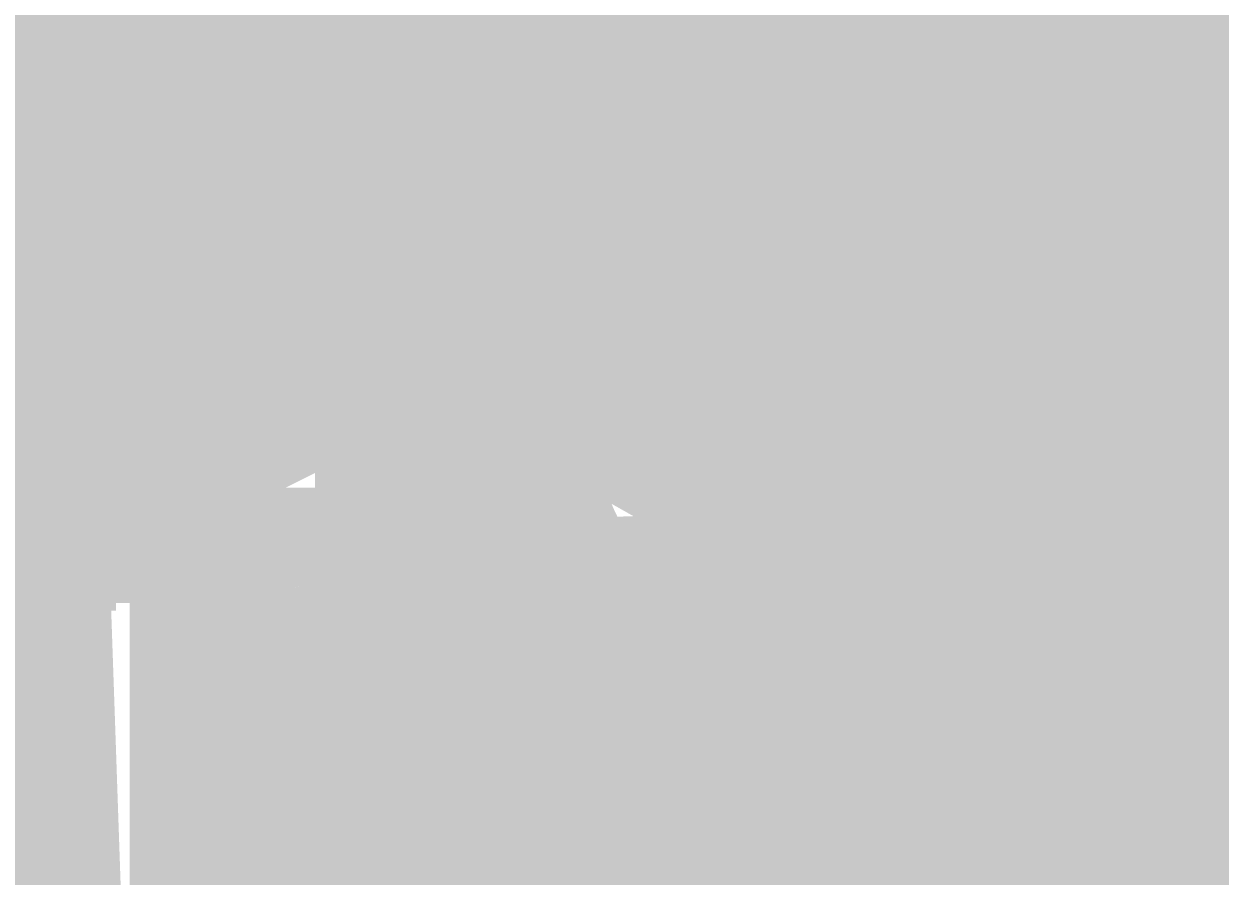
# Model space of a CAD drawing. Header units: millimetres. Extents: x -14.5 to 40, y -68.1 to 8.1.
# Drawn here: x 11.7 to 16.82, y -24.86 to -21.22 of the extents above; entities that cross this region are included whole.
import ezdxf

# ---------------------------------------------------------------- set-up
doc = ezdxf.new("R2010")
doc.units = ezdxf.units.MM
doc.header["$MEASUREMENT"] = 0
for name, color, linetype, true_color in [('Bottom-Layer', 7, 'Continuous', 0x0000ff), ('Bottom-Silkscreen-Layer', 7, 'Continuous', 0x66cc33), ('Top-Layer', 7, 'Continuous', 0xff0000), ('Top-Silkscreen-Layer', 7, 'Continuous', 0xffff00)]:
    doc.layers.add(name, color=color, linetype=linetype, true_color=true_color)

msp = doc.modelspace()

# ---------------------------------------------------------------- hatches: boundary and pattern name
at = {"layer": 'Bottom-Layer'}
msp.add_hatch(color=256, dxfattribs=at).paths.add_polyline_path([(0.7805, -0.4554), (20.5211, -0.4554), (20.2784, -0.6748), (20.1814, -0.9872), (20.2571, -1.3054), (20.4845, -1.5406), (20.8001, -1.6271), (21.1156, -1.5406), (21.343, -1.3054), (21.4187, -0.9872), (21.3217, -0.6748), (21.079, -0.4554), (39.1196, -0.4554), (39.3816, -0.6185), (39.5447, -0.8805), (39.5447, -6.2513), (38.7464, -5.4529), (38.6973, -5.4109), (38.6423, -5.3769), (38.9458, -5.0873), (39.1275, -4.7092), (39.1641, -4.2913), (39.0508, -3.8874), (38.8022, -3.5495), (38.4503, -3.3211), (38.0405, -3.2317), (37.6254, -3.2926), (37.2586, -3.4962), (36.9873, -3.8161), (36.8464, -4.2112), (36.854, -4.6306), (37.0092, -5.0204), (37.292, -5.3302), (34.9527, -5.3302), (35.2942, -5.0531), (35.5092, -4.6694), (35.5672, -4.2335), (35.4601, -3.8069), (35.2029, -3.4502), (34.832, -3.2137), (34.4001, -3.131), (33.9681, -3.2137), (33.5973, -3.4502), (33.3401, -3.8069), (33.2329, -4.2335), (33.2909, -4.6694), (33.5059, -5.0531), (33.8475, -5.3302), (33.7125, -5.3302), (33.435, -5.1532), (33.106, -5.1421), (32.8171, -5.2998), (32.6487, -5.5825), (32.6475, -5.9117), (32.814, -6.1956), (33.1017, -6.3554), (33.4307, -6.3466), (33.2691, -6.7042), (33.2349, -7.0952), (33.3321, -7.4754), (31.3336, -9.4739), (25.6112, -9.4739), (25.455, -9.1728), (25.1643, -8.998), (24.8252, -9.001), (24.5377, -9.181), (22.1737, -9.181), (14.6234, -1.6307), (14.5668, -1.3388), (14.3816, -1.1062), (14.1098, -0.9857), (13.8131, -1.0047), (13.5588, -1.1588), (13.4047, -1.413), (13.3858, -1.7097), (13.5063, -1.9816), (13.7389, -2.1668), (14.0308, -2.2233), (18.8648, -7.0573), (18.5727, -7.1098), (18.3385, -7.2921), (18.2162, -7.5625), (18.2338, -7.8588), (18.3872, -8.1128), (18.6412, -8.2662), (18.9375, -8.2838), (19.2079, -8.1615), (19.3902, -7.9273), (19.4427, -7.6352), (21.6813, -9.8739), (20.1666, -9.8739), (20.1234, -9.8307), (20.0457, -9.4972), (19.8037, -9.2548), (19.4703, -9.1767), (19.1459, -9.2862), (18.9281, -9.5505), (18.8826, -9.8899), (15.1963, -6.2037), (15.0604, -6.1129), (14.9, -6.081), (14.3625, -6.081), (14.1161, -5.9146), (13.8206, -5.881), (13.5432, -5.988), (13.3468, -6.2113), (13.276, -6.5), (13.3468, -6.7888), (13.5432, -7.012), (13.8206, -7.119), (14.1161, -7.0855), (14.3625, -6.9191), (14.7265, -6.9191), (16.8748, -9.0674), (16.6484, -9.3081), (16.5767, -9.6307), (15.0264, -11.181), (11.4624, -11.181), (11.1858, -11.0043), (10.8578, -10.9924), (10.5691, -11.1487), (10.5691, -7.1562), (10.6223, -6.853), (10.5241, -6.5612), (10.2984, -6.3519), (10, -6.276), (9.7017, -6.3519), (9.476, -6.5612), (9.3778, -6.853), (9.431, -7.1562), (9.431, -15.4), (9.4743, -15.6178), (9.5977, -15.8024), (10.1763, -16.381), (8.0624, -16.381), (7.816, -16.2146), (7.5206, -16.1811), (7.2432, -16.2881), (7.0468, -16.5113), (6.976, -16.8), (7.0468, -17.0888), (7.2432, -17.312), (7.5206, -17.419), (7.816, -17.3855), (8.0624, -17.2191), (10.0058, -17.2191), (9.8784, -17.5455), (9.947, -17.8891), (10.19, -18.1416), (10.5307, -18.2233), (11.4037, -19.0964), (11.5397, -19.1872), (11.7, -19.2191), (13.5, -19.2191), (13.6604, -19.1872), (13.7963, -19.0964), (19.8693, -13.0233), (20.1126, -12.9868), (20.3228, -12.859), (20.4674, -12.66), (30.681, -22.8736), (30.681, -39.9157), (30.4052, -40.1198), (30.279, -40.4389), (30.3406, -40.7764), (30.5713, -41.0304), (30.9014, -41.1241), (31.2311, -41.029), (31.2311, -57.0876), (31.0647, -57.3339), (31.0312, -57.6294), (31.1381, -57.9068), (31.3614, -58.1032), (31.6501, -58.174), (31.9389, -58.1032), (32.1621, -57.9068), (32.2691, -57.6294), (32.2356, -57.3339), (32.0692, -57.0876), (32.0692, -54.6609), (33.7268, -56.3186), (33.7838, -56.6114), (33.9702, -56.8443), (34.2433, -56.9641), (33.8844, -57.3231), (33.5477, -57.226), (33.2118, -57.3256), (32.9825, -57.5906), (32.9321, -57.9374), (33.0766, -58.2566), (33.3704, -58.4476), (33.7208, -58.4502), (34.0173, -58.2636), (34.1411, -58.223), (34.2464, -58.1463), (36.2464, -56.1463), (36.3372, -56.0104), (36.3691, -55.85), (36.3691, -54.05), (36.3372, -53.8896), (36.2464, -53.7537), (33.6191, -51.1265), (33.6191, -18.7585), (33.6693, -18.7664), (33.7201, -18.7691), (34.8811, -18.7691), (34.8811, -49.0376), (34.7146, -49.284), (34.6811, -49.5794), (34.7881, -49.8568), (35.0113, -50.0533), (35.3001, -50.1241), (35.5889, -50.0533), (35.8121, -49.8568), (35.9191, -49.5794), (35.8856, -49.284), (35.7191, -49.0376), (35.7191, -18.8736), (36.9317, -17.661), (37.0006, -18.0971), (37.2262, -18.4766), (37.5765, -18.7453), (38.0015, -18.8649), (38.4405, -18.8184), (38.831, -18.6124), (38.831, -44.9557), (38.5841, -44.8091), (38.2976, -44.7896), (38.0331, -44.9016), (37.8477, -45.1208), (37.7811, -45.4001), (37.8477, -45.6794), (38.0331, -45.8987), (38.2976, -46.0106), (38.5841, -45.9912), (38.831, -45.8446), (38.831, -49.5757), (38.4807, -49.926), (38.1888, -49.9825), (37.9562, -50.1677), (37.8357, -50.4395), (37.8547, -50.7362), (38.0088, -50.9905), (38.2631, -51.1446), (38.5598, -51.1636), (38.8316, -51.0431), (39.0168, -50.8105), (39.0733, -50.5186), (39.5447, -50.0472), (39.5447, -59.3196), (39.3816, -59.5816), (39.1196, -59.7447), (0.7805, -59.7447), (0.5185, -59.5816), (0.3554, -59.3197), (0.3554, -0.8805), (0.5185, -0.6185)])
at = {"layer": 'Bottom-Silkscreen-Layer'}
for points in [[(12.0581, -22.0047), (12.0628, -22.0094), (12.0628, -22.0214), (12.0628, -22.0334), (12.0792, -22.0334), (12.0956, -22.0334), (12.0956, -22.0474), (12.0956, -22.0614), (12.112, -22.0766), (12.1283, -22.0918), (12.1283, -22.1118), (12.1283, -22.1318), (12.1447, -22.1318), (12.1611, -22.1318), (12.1611, -22.1466), (12.1611, -22.1614), (12.1759, -22.1679), (12.1906, -22.1744), (12.1926, -22.2022), (12.1946, -22.2301), (12.2106, -22.2301), (12.2267, -22.2301), (12.2267, -22.246), (12.2267, -22.2619), (12.2414, -22.264), (12.2562, -22.2661), (12.2581, -22.2972), (12.2601, -22.3284), (12.2762, -22.3284), (12.2922, -22.3284), (12.2922, -22.3579), (12.2922, -22.3873), (12.1644, -22.3873), (12.0366, -22.3873), (12.0366, -22.371), (12.0366, -22.3546), (12.0202, -22.3546), (12.0038, -22.3546), (12.0038, -22.3382), (12.0038, -22.3218), (11.9874, -22.3218), (11.971, -22.3218), (11.971, -22.3054), (11.971, -22.289), (11.9546, -22.289), (11.9383, -22.289), (11.9383, -22.2727), (11.9383, -22.2563), (11.9219, -22.2563), (11.9055, -22.2563), (11.9055, -22.2399), (11.9055, -22.2235), (11.8891, -22.2235), (11.8727, -22.2235), (11.8727, -22.2071), (11.8727, -22.1907), (11.8563, -22.1907), (11.8399, -22.1907), (11.8399, -22.1612), (11.8399, -22.1318), (11.8563, -22.1318), (11.8727, -22.1318), (11.8727, -22.1154), (11.8727, -22.099), (11.8891, -22.099), (11.9055, -22.099), (11.9055, -22.0866), (11.9055, -22.0742), (11.9158, -22.0702), (11.9262, -22.0662), (11.9486, -22.0662), (11.971, -22.0662), (11.971, -22.0498), (11.971, -22.0334), (11.987, -22.0334), (12.0029, -22.0334), (12.005, -22.0187), (12.0071, -22.004), (12.0303, -22.002), (12.0534, -22.0001)], [(14.8769, -22.4638), (14.8813, -22.4682), (14.8813, -22.4802), (14.8813, -22.4922), (14.9304, -22.4922), (14.9796, -22.4922), (14.9796, -22.5086), (14.9796, -22.525), (15.0124, -22.525), (15.0451, -22.525), (15.0451, -22.5414), (15.0451, -22.5577), (15.0779, -22.5577), (15.1107, -22.5577), (15.1107, -22.5741), (15.1107, -22.5905), (15.1271, -22.5905), (15.1435, -22.5905), (15.1435, -22.6069), (15.1435, -22.6233), (15.1598, -22.6233), (15.1762, -22.6233), (15.1762, -22.6397), (15.1762, -22.656), (15.1926, -22.656), (15.209, -22.656), (15.209, -22.6724), (15.209, -22.6888), (15.2254, -22.6888), (15.2418, -22.6888), (15.2418, -22.7216), (15.2418, -22.7544), (15.2582, -22.7544), (15.2746, -22.7544), (15.2746, -22.7871), (15.2746, -22.8199), (15.2909, -22.8199), (15.3073, -22.8199), (15.3073, -22.8522), (15.3073, -22.8845), (15.3221, -22.8866), (15.3368, -22.8887), (15.3386, -22.9849), (15.3404, -23.0812), (15.355, -23.0832), (15.3696, -23.0853), (15.3696, -23.2098), (15.3696, -23.3344), (15.3548, -23.3365), (15.3401, -23.3385), (15.3401, -23.4364), (15.3401, -23.5342), (15.3237, -23.5342), (15.3073, -23.5342), (15.3073, -23.5834), (15.3073, -23.6326), (15.2909, -23.6326), (15.2746, -23.6326), (15.2746, -23.6653), (15.2746, -23.6981), (15.2585, -23.6981), (15.2425, -23.6981), (15.2405, -23.7292), (15.2385, -23.7603), (15.2238, -23.7624), (15.209, -23.7645), (15.209, -23.7805), (15.209, -23.7964), (15.1926, -23.7964), (15.1762, -23.7964), (15.1762, -23.8128), (15.1762, -23.8292), (15.1598, -23.8292), (15.1435, -23.8292), (15.1435, -23.8455), (15.1435, -23.8619), (15.1281, -23.8619), (15.1128, -23.8619), (15.1053, -23.8783), (15.0979, -23.8947), (15.0715, -23.8947), (15.0451, -23.8947), (15.0451, -23.9111), (15.0451, -23.9275), (14.9967, -23.9275), (14.9482, -23.9275), (14.9441, -23.9439), (14.94, -23.9602), (14.7664, -23.9602), (14.5929, -23.9602), (14.5929, -23.9439), (14.5929, -23.9275), (14.5437, -23.9275), (14.4946, -23.9275), (14.4946, -23.9111), (14.4946, -23.8947), (14.4458, -23.8947), (14.3971, -23.8947), (14.395, -23.88), (14.393, -23.8652), (14.3749, -23.8631), (14.3569, -23.8611), (14.3569, -23.8451), (14.3569, -23.8292), (14.3405, -23.8292), (14.3241, -23.8292), (14.3241, -23.7833), (14.3241, -23.7374), (14.3402, -23.7374), (14.3562, -23.7374), (14.3582, -23.7063), (14.3602, -23.6752), (14.3739, -23.6732), (14.3876, -23.6712), (14.3936, -23.6404), (14.3995, -23.6096), (14.4225, -23.6096), (14.4454, -23.6096), (14.4519, -23.6244), (14.4583, -23.6391), (14.4896, -23.6391), (14.5208, -23.6391), (14.5208, -23.6552), (14.5208, -23.6713), (14.5683, -23.6732), (14.6158, -23.6752), (14.6179, -23.6899), (14.62, -23.7046), (14.736, -23.7046), (14.8519, -23.7046), (14.8584, -23.6899), (14.8649, -23.6752), (14.8927, -23.6731), (14.9206, -23.6711), (14.9206, -23.6551), (14.9206, -23.6391), (14.937, -23.6391), (14.9534, -23.6391), (14.9534, -23.6227), (14.9534, -23.6063), (14.9698, -23.6063), (14.9861, -23.6063), (14.9861, -23.59), (14.9861, -23.5736), (15.0025, -23.5736), (15.0189, -23.5736), (15.0189, -23.5408), (15.0189, -23.508), (15.0353, -23.508), (15.0517, -23.508), (15.0517, -23.4425), (15.0517, -23.377), (15.0681, -23.377), (15.0845, -23.377), (15.0845, -23.2098), (15.0845, -23.0427), (15.0681, -23.0427), (15.0517, -23.0427), (15.0517, -22.9772), (15.0517, -22.9116), (15.0353, -22.9116), (15.0189, -22.9116), (15.0189, -22.8917), (15.0189, -22.8717), (15.0025, -22.8565), (14.9861, -22.8413), (14.9861, -22.8273), (14.9861, -22.8133), (14.9698, -22.8133), (14.9534, -22.8133), (14.9534, -22.797), (14.9534, -22.7806), (14.937, -22.7806), (14.9206, -22.7806), (14.9206, -22.7642), (14.9206, -22.7478), (14.8878, -22.7478), (14.8551, -22.7478), (14.8551, -22.7314), (14.8551, -22.715), (14.7535, -22.715), (14.6519, -22.715), (14.6519, -22.7314), (14.6519, -22.7478), (14.6027, -22.7478), (14.5535, -22.7478), (14.5535, -22.7642), (14.5535, -22.7806), (14.5208, -22.7806), (14.488, -22.7806), (14.488, -22.797), (14.488, -22.8133), (14.4593, -22.8133), (14.4305, -22.8133), (14.4266, -22.7986), (14.4226, -22.7838), (14.4225, -22.7658), (14.4225, -22.7478), (14.4061, -22.7478), (14.3897, -22.7478), (14.3897, -22.7322), (14.3897, -22.7166), (14.3771, -22.7133), (14.3645, -22.71), (14.36, -22.6797), (14.3554, -22.6495), (14.3435, -22.6495), (14.3316, -22.6495), (14.3272, -22.6358), (14.3229, -22.6221), (14.3274, -22.5981), (14.3319, -22.5741), (14.3386, -22.5659), (14.3454, -22.5577), (14.3704, -22.5577), (14.3953, -22.5577), (14.3974, -22.543), (14.3995, -22.5283), (14.447, -22.5263), (14.4946, -22.5244), (14.4946, -22.5083), (14.4946, -22.4922), (14.5765, -22.4922), (14.6584, -22.4922), (14.6584, -22.4758), (14.6584, -22.4594), (14.7655, -22.4594), (14.8725, -22.4594)], [(12.3577, -22.5414), (12.3577, -22.5905), (12.3741, -22.5905), (12.3905, -22.5905), (12.3905, -22.6381), (12.3905, -22.6857), (12.4053, -22.6922), (12.42, -22.6986), (12.4219, -22.7593), (12.4238, -22.8199), (12.4399, -22.8199), (12.4561, -22.8199), (12.4561, -22.8686), (12.4561, -22.9173), (12.4708, -22.9194), (12.4856, -22.9215), (12.4875, -22.9714), (12.4894, -23.0213), (12.5055, -23.0364), (12.5216, -23.0516), (12.5216, -23.0991), (12.5216, -23.1467), (12.5364, -23.1488), (12.5511, -23.1509), (12.5531, -23.1963), (12.555, -23.2417), (12.5711, -23.2566), (12.5872, -23.2715), (12.5872, -23.3242), (12.5872, -23.377), (12.6035, -23.377), (12.6199, -23.377), (12.6199, -23.4257), (12.6199, -23.4744), (12.6347, -23.4764), (12.6494, -23.4785), (12.6513, -23.5424), (12.6532, -23.6063), (12.6693, -23.6063), (12.6855, -23.6063), (12.6855, -23.655), (12.6855, -23.7037), (12.7002, -23.7058), (12.715, -23.7079), (12.7169, -23.7578), (12.7188, -23.8077), (12.7349, -23.8229), (12.751, -23.838), (12.751, -23.8827), (12.751, -23.9275), (12.6232, -23.9275), (12.4954, -23.9275), (12.4954, -23.9111), (12.4954, -23.8947), (12.479, -23.8947), (12.4626, -23.8947), (12.4626, -23.846), (12.4626, -23.7973), (12.4479, -23.7952), (12.4331, -23.7931), (12.4313, -23.7292), (12.4294, -23.6653), (12.4132, -23.6653), (12.3971, -23.6653), (12.3971, -23.6162), (12.3971, -23.567), (12.1808, -23.567), (11.9645, -23.567), (11.9645, -23.5834), (11.9645, -23.5998), (11.9481, -23.5998), (11.9317, -23.5998), (11.9317, -23.655), (11.9317, -23.7101), (11.9277, -23.7205), (11.9237, -23.7309), (11.9113, -23.7309), (11.8989, -23.7309), (11.8989, -23.78), (11.8989, -23.8292), (11.8825, -23.8292), (11.8662, -23.8292), (11.8662, -23.8783), (11.8662, -23.9275), (11.7217, -23.9275), (11.5772, -23.9275), (11.5791, -23.8832), (11.581, -23.839), (11.5958, -23.8369), (11.6105, -23.8348), (11.6105, -23.7861), (11.6105, -23.7374), (11.6267, -23.7374), (11.6428, -23.7374), (11.6447, -23.6735), (11.6466, -23.6096), (11.6613, -23.6075), (11.6761, -23.6054), (11.6761, -23.5567), (11.6761, -23.508), (11.6922, -23.508), (11.7083, -23.508), (11.7102, -23.4474), (11.7121, -23.3868), (11.7269, -23.3803), (11.7416, -23.3738), (11.7416, -23.3263), (11.7416, -23.2787), (11.7578, -23.2787), (11.7739, -23.2787), (11.7758, -23.218), (11.7777, -23.1574), (11.7924, -23.1509), (11.8072, -23.1445), (11.8072, -23.0969), (11.8072, -23.0493), (11.8235, -23.0493), (11.8399, -23.0493), (11.8399, -23.0001), (11.8399, -22.951), (11.8561, -22.951), (11.8722, -22.951), (11.8741, -22.8871), (11.876, -22.8232), (11.8907, -22.8211), (11.9055, -22.819), (11.9055, -22.7703), (11.9055, -22.7216), (11.9219, -22.7216), (11.9383, -22.7216), (11.9383, -22.666), (11.9383, -22.6105), (11.9546, -22.5997), (11.971, -22.589), (11.971, -22.5406), (11.971, -22.4922), (12.1644, -22.4922), (12.3577, -22.4922)], [(13.9636, -22.5085), (13.9636, -22.525), (13.9697, -22.525), (13.9758, -22.525), (13.9861, -22.5353), (13.9964, -22.5456), (13.9964, -22.8634), (13.9964, -23.1812), (13.9896, -23.1939), (13.9828, -23.2066), (13.9716, -23.207), (13.9604, -23.2074), (13.975, -23.2145), (13.9896, -23.2215), (13.9933, -23.2335), (13.9971, -23.2454), (13.99, -23.2587), (13.9828, -23.2721), (13.9716, -23.2723), (13.9604, -23.2725), (13.9735, -23.2799), (13.9866, -23.2874), (13.9914, -23.2945), (13.9962, -23.3016), (13.9963, -23.6019), (13.9964, -23.9021), (13.9896, -23.9148), (13.9828, -23.9275), (13.8421, -23.9275), (13.7014, -23.9275), (13.7014, -23.7309), (13.7014, -23.5342), (13.6851, -23.5342), (13.6687, -23.5342), (13.6687, -23.5183), (13.6687, -23.5024), (13.6539, -23.5003), (13.6392, -23.4982), (13.6372, -23.4841), (13.6352, -23.47), (13.6224, -23.4667), (13.6097, -23.4634), (13.6097, -23.4333), (13.6097, -23.4032), (13.5933, -23.4032), (13.5769, -23.4032), (13.5769, -23.3868), (13.5769, -23.3704), (13.5605, -23.3704), (13.5441, -23.3704), (13.5432, -23.336), (13.5422, -23.3016), (13.5394, -23.3196), (13.5367, -23.3376), (13.5208, -23.3376), (13.5048, -23.3376), (13.5048, -23.3704), (13.5048, -23.4032), (13.4884, -23.4032), (13.472, -23.4032), (13.472, -23.4359), (13.472, -23.4687), (13.456, -23.4687), (13.44, -23.4687), (13.438, -23.4998), (13.436, -23.531), (13.4212, -23.5331), (13.4065, -23.5352), (13.4065, -23.5572), (13.4065, -23.5792), (13.3962, -23.5895), (13.3859, -23.5998), (13.3798, -23.5998), (13.3737, -23.5998), (13.3737, -23.6162), (13.3737, -23.6326), (13.3573, -23.6326), (13.3409, -23.6326), (13.3409, -23.6653), (13.3409, -23.6981), (13.3246, -23.6981), (13.3082, -23.6981), (13.3082, -23.7309), (13.3082, -23.7636), (13.2918, -23.7636), (13.2754, -23.7636), (13.2754, -23.7964), (13.2754, -23.8292), (13.2594, -23.8292), (13.2433, -23.8292), (13.2413, -23.8603), (13.2393, -23.8914), (13.2246, -23.8935), (13.2098, -23.8956), (13.2098, -23.9115), (13.2098, -23.9275), (13.0493, -23.9275), (12.8887, -23.9275), (12.8887, -23.898), (12.8887, -23.8685), (12.9051, -23.8685), (12.9214, -23.8685), (12.9214, -23.8357), (12.9214, -23.8029), (12.9375, -23.8029), (12.9535, -23.8029), (12.9555, -23.7718), (12.9575, -23.7407), (12.9722, -23.7386), (12.987, -23.7365), (12.987, -23.7145), (12.987, -23.6925), (12.9973, -23.6822), (13.0076, -23.6719), (13.0137, -23.6719), (13.0198, -23.6719), (13.0198, -23.6555), (13.0198, -23.6391), (13.0362, -23.6391), (13.0525, -23.6391), (13.0525, -23.6063), (13.0525, -23.5736), (13.0689, -23.5736), (13.0853, -23.5736), (13.0853, -23.5408), (13.0853, -23.508), (13.1013, -23.508), (13.1174, -23.508), (13.1194, -23.4769), (13.1214, -23.4458), (13.1361, -23.4437), (13.1509, -23.4416), (13.1509, -23.4196), (13.1509, -23.3976), (13.1612, -23.3873), (13.1715, -23.377), (13.1775, -23.377), (13.1836, -23.377), (13.1836, -23.3606), (13.1836, -23.3442), (13.2, -23.3442), (13.2164, -23.3442), (13.2164, -23.3114), (13.2164, -23.2787), (13.2328, -23.2787), (13.2492, -23.2787), (13.2492, -23.2459), (13.2492, -23.2131), (13.2652, -23.2131), (13.2812, -23.2131), (13.2832, -23.182), (13.2852, -23.1509), (13.2996, -23.1488), (13.314, -23.1468), (13.316, -23.1195), (13.318, -23.0922), (13.3344, -23.0839), (13.3508, -23.0757), (13.3327, -23.0756), (13.3147, -23.0755), (13.3147, -23.0591), (13.3147, -23.0427), (13.2983, -23.0427), (13.2819, -23.0427), (13.2819, -23.0279), (13.2819, -23.0131), (13.2672, -23.0066), (13.2525, -23.0001), (13.2504, -22.9723), (13.2484, -22.9444), (13.2324, -22.9444), (13.2164, -22.9444), (13.2164, -22.928), (13.2164, -22.9116), (13.2, -22.9116), (13.1836, -22.9116), (13.1836, -22.8978), (13.1836, -22.884), (13.1672, -22.8712), (13.1509, -22.8583), (13.1509, -22.8358), (13.1509, -22.8133), (13.1345, -22.8133), (13.1181, -22.8133), (13.1181, -22.797), (13.1181, -22.7806), (13.1017, -22.7806), (13.0853, -22.7806), (13.0853, -22.7478), (13.0853, -22.715), (13.0689, -22.715), (13.0525, -22.715), (13.0525, -22.6986), (13.0525, -22.6823), (13.0362, -22.6823), (13.0198, -22.6823), (13.0198, -22.6663), (13.0198, -22.6504), (13.005, -22.6483), (12.9903, -22.6462), (12.9883, -22.6151), (12.9863, -22.584), (12.9702, -22.584), (12.9542, -22.584), (12.9542, -22.5381), (12.9542, -22.4922), (13.0984, -22.4922), (13.2426, -22.4922), (13.2426, -22.5107), (13.2426, -22.5292), (13.259, -22.5446), (13.2754, -22.56), (13.2754, -22.5753), (13.2754, -22.5905), (13.2918, -22.5905), (13.3082, -22.5905), (13.3082, -22.6064), (13.3082, -22.6224), (13.3229, -22.6245), (13.3377, -22.6266), (13.3397, -22.6577), (13.3417, -22.6888), (13.3577, -22.6888), (13.3737, -22.6888), (13.3737, -22.7052), (13.3737, -22.7216), (13.3901, -22.7216), (13.4065, -22.7216), (13.4065, -22.7364), (13.4065, -22.7512), (13.4212, -22.7577), (13.436, -22.7642), (13.438, -22.792), (13.44, -22.8199), (13.456, -22.8199), (13.472, -22.8199), (13.472, -22.8363), (13.472, -22.8527), (13.4884, -22.8527), (13.5048, -22.8527), (13.5048, -22.8667), (13.5048, -22.8806), (13.5212, -22.8958), (13.5376, -22.911), (13.5376, -22.931), (13.5376, -22.951), (13.554, -22.951), (13.5704, -22.951), (13.5704, -22.9674), (13.5704, -22.9837), (13.5867, -22.9837), (13.6031, -22.9837), (13.6031, -23.0023), (13.6031, -23.0208), (13.6195, -23.0362), (13.6359, -23.0516), (13.6359, -23.0668), (13.6359, -23.082), (13.6523, -23.082), (13.6687, -23.082), (13.6687, -23.0977), (13.6687, -23.1133), (13.685, -23.1164), (13.7013, -23.1195), (13.703, -22.8075), (13.7047, -22.4955), (13.8342, -22.4937), (13.9636, -22.4919)], [(16.6182, -22.6036), (16.6182, -22.715), (16.438, -22.715), (16.2577, -22.715), (16.2577, -23.2098), (16.2577, -23.7046), (16.438, -23.7046), (16.6182, -23.7046), (16.6182, -23.8161), (16.6182, -23.9275), (16.1299, -23.9275), (15.6416, -23.9275), (15.6416, -23.8161), (15.6416, -23.7046), (15.8219, -23.7046), (16.0021, -23.7046), (16.0021, -23.2098), (16.0021, -22.715), (15.8219, -22.715), (15.6416, -22.715), (15.6416, -22.6036), (15.6416, -22.4922), (16.1299, -22.4922), (16.6182, -22.4922)], [(12.1447, -22.8789), (12.1288, -22.8789), (12.1269, -22.9428), (12.1251, -23.0067), (12.1103, -23.0088), (12.0956, -23.0109), (12.0956, -23.0596), (12.0956, -23.1083), (12.0792, -23.1083), (12.0628, -23.1083), (12.0628, -23.1738), (12.0628, -23.2393), (12.0464, -23.2393), (12.03, -23.2393), (12.03, -23.2918), (12.03, -23.3442), (12.1808, -23.3442), (12.3315, -23.3442), (12.3315, -23.3245), (12.3315, -23.3049), (12.3151, -23.3049), (12.2988, -23.3049), (12.2988, -23.2562), (12.2988, -23.2075), (12.284, -23.2054), (12.2693, -23.2033), (12.2674, -23.1394), (12.2655, -23.0755), (12.2494, -23.0755), (12.2332, -23.0755), (12.2332, -23.0231), (12.2332, -22.9706), (12.2232, -22.9706), (12.2132, -22.9706), (12.2068, -22.9538), (12.2004, -22.937), (12.2004, -22.8916), (12.2004, -22.8461), (12.1841, -22.8461), (12.1677, -22.8461), (12.1663, -22.8084), (12.165, -22.7707), (12.1628, -22.8248), (12.1606, -22.8789)]]:
    msp.add_hatch(color=256, dxfattribs=at).paths.add_polyline_path(points)
at = {"layer": 'Top-Layer'}
for points in [[(16.2191, -17.4), (16.1872, -17.2397), (16.0964, -17.1037), (14.9277, -15.9351), (15.3915, -15.9351), (15.6171, -15.8416), (15.7106, -15.616), (15.7106, -14.752), (15.6227, -14.5321), (15.4073, -14.4334), (15.4073, -13.8414), (15.4398, -13.8414), (15.6654, -13.7479), (15.7588, -13.5223), (15.7588, -13.4914), (16.73, -13.4914), (16.8399, -13.6777), (17.0434, -13.7511), (17.781, -13.7511), (17.781, -18.4001), (17.8129, -18.5605), (17.9038, -18.6964), (19.781, -20.5737), (19.781, -23.9121), (19.4646, -23.7844), (19.1286, -23.8437), (18.8751, -24.0721), (18.781, -24.4001), (18.8751, -24.7281), (19.1286, -24.9564), (19.4646, -25.0157), (19.781, -24.888), (19.781, -26.256), (18.595, -26.256), (18.3694, -26.3495), (18.2759, -26.5751), (18.2759, -28.4351), (18.3694, -28.6607), (18.595, -28.7541), (19.0163, -28.7541), (20.1522, -29.89), (19.0338, -29.89), (18.8083, -29.9834), (18.7148, -30.209), (18.7148, -31.1222), (16.2191, -28.6265)], [(12.9691, -18.0562), (13.0234, -17.7714), (12.9432, -17.4928), (12.7457, -17.2805), (12.4737, -17.1803), (12.1857, -17.2139), (13.4646, -15.9351), (13.8034, -15.9351), (13.8443, -16.0215), (13.9038, -16.0963), (15.381, -17.5736), (15.381, -26.256), (14.2251, -26.256), (13.9995, -26.3495), (13.9061, -26.5751), (13.9061, -28.4351), (13.9995, -28.6607), (14.2251, -28.7541), (15.381, -28.7541), (15.381, -28.8), (15.4129, -28.9604), (15.5038, -29.0963), (18.9038, -32.4963), (19.0397, -32.5872), (19.2001, -32.6191), (19.5377, -32.6191), (19.5588, -32.6413), (19.581, -32.6625), (19.581, -32.983), (19.5184, -32.983), (19.2929, -33.0765), (19.1994, -33.3021), (19.1994, -34.1661), (19.2929, -34.3917), (19.5184, -34.4851), (20.3249, -34.4851), (20.5505, -34.3917), (20.644, -34.1661), (20.644, -33.3021), (20.5817, -33.1127), (20.4191, -32.9973), (20.4191, -32.6625), (20.5822, -32.4249), (20.6212, -32.1394), (20.5277, -31.8669), (20.655, -31.7983), (20.7389, -31.6805), (20.8563, -31.8241), (21.0338, -31.8781), (21.3198, -31.8781), (21.3198, -32.983), (21.0252, -32.983), (20.7996, -33.0765), (20.7061, -33.3021), (20.7061, -34.1661), (20.7996, -34.3917), (21.0252, -34.4851), (21.8317, -34.4851), (22.0573, -34.3917), (22.1507, -34.1661), (22.1507, -33.501), (22.1561, -33.4625), (22.1579, -33.4236), (22.1579, -31.8781), (22.4439, -31.8781), (22.6695, -31.7846), (22.7629, -31.559), (22.7629, -30.7555), (28.181, -36.1737), (28.181, -37.9377), (28.0185, -38.1738), (27.9787, -38.4576), (28.0699, -38.7293), (28.273, -38.9316), (24.7508, -42.531), (22.6001, -42.531), (22.3823, -42.5743), (22.1977, -42.6977), (21.2028, -43.6926), (20.5338, -43.6926), (20.3082, -43.786), (20.2147, -44.0116), (20.2147, -44.1398), (19.3163, -44.1398), (19.279, -44.141), (19.2418, -44.1448), (19.0063, -44.1448), (18.7807, -44.2382), (18.6873, -44.4638), (18.6873, -44.5367), (18.5126, -44.7114), (18.5126, -44.4538), (18.4191, -44.2282), (18.1935, -44.1347), (18.121, -44.1347), (17.4833, -43.497), (17.5144, -43.4209), (17.525, -43.3393), (17.525, -41.9893), (17.4315, -41.7637), (17.2059, -41.6703), (15.7959, -41.6703), (15.6736, -41.6947), (15.57, -41.7641), (15.57, -39.0633), (15.6183, -38.9721), (15.635, -38.8702), (15.635, -37.8252), (15.5416, -37.5996), (15.316, -37.5061), (14.784, -37.5061), (14.6725, -37.5263), (14.575, -37.5841), (14.4776, -37.5263), (14.366, -37.5061), (13.834, -37.5061), (13.7225, -37.5263), (13.6251, -37.5841), (13.5276, -37.5263), (13.4161, -37.5061), (12.8841, -37.5061), (12.6585, -37.5996), (12.565, -37.8252), (12.565, -38.8702), (12.5877, -38.9883), (12.6525, -39.0897), (12.6957, -39.1561), (12.7477, -39.2159), (13.5985, -40.0667), (13.7831, -40.1901), (14.0009, -40.2334), (14.4319, -40.2334), (14.4319, -41.6703), (13.7959, -41.6703), (13.5703, -41.7637), (13.4769, -41.9893), (13.4769, -43.3393), (13.5703, -43.5649), (13.7959, -43.6584), (13.8921, -43.6584), (13.6276, -43.9229), (12.6241, -42.9194), (12.6241, -42.0251), (12.5306, -41.7995), (12.305, -41.7061), (10.895, -41.7061), (10.7175, -41.76), (10.6, -41.9036), (10.4825, -41.76), (10.305, -41.7061), (9.0097, -41.7061), (10.8486, -39.8671), (10.9611, -39.6988), (11.0006, -39.5001), (11.0006, -37.6584), (11.2065, -37.674), (11.4062, -37.6216), (12.1501, -37.6216), (12.3678, -37.5782), (12.5524, -37.4549), (13.1133, -36.8941), (13.4161, -36.8941), (13.6417, -36.8006), (13.7351, -36.575), (13.7351, -35.53), (13.6417, -35.3044), (13.4161, -35.211), (13.1659, -35.211), (13.1475, -35.1909), (13.1282, -35.1716), (13.0637, -35.1106), (12.996, -32.5941), (13.105, -32.5941), (13.2825, -32.5402), (13.4, -32.3966), (13.5175, -32.5402), (13.695, -32.5941), (15.105, -32.5941), (15.3306, -32.5007), (15.4241, -32.2751), (15.4241, -30.9251), (15.3306, -30.6995), (15.105, -30.606), (13.695, -30.606), (13.5175, -30.66), (13.4, -30.8036), (13.2825, -30.66), (13.105, -30.606), (12.9691, -30.606)]]:
    msp.add_hatch(color=256, dxfattribs=at).paths.add_polyline_path(points)

# ---------------------------------------------------------------- linework, layer by layer
at = {"layer": 'Bottom-Silkscreen-Layer', "const_width": 0.254}
for points in [[(12.1447, -22.8789), (12.1288, -22.8789), (12.1269, -22.9428), (12.1251, -23.0067), (12.1103, -23.0088), (12.0956, -23.0109), (12.0956, -23.0596), (12.0956, -23.1083), (12.0792, -23.1083), (12.0628, -23.1083), (12.0628, -23.1738), (12.0628, -23.2393), (12.0464, -23.2393), (12.03, -23.2393), (12.03, -23.2918), (12.03, -23.3442), (12.1808, -23.3442), (12.3315, -23.3442), (12.3315, -23.3245), (12.3315, -23.3049), (12.3151, -23.3049), (12.2988, -23.3049), (12.2988, -23.2562), (12.2988, -23.2075), (12.284, -23.2054), (12.2693, -23.2033), (12.2674, -23.1394), (12.2655, -23.0755), (12.2494, -23.0755), (12.2332, -23.0755), (12.2332, -23.0231), (12.2332, -22.9706), (12.2232, -22.9706), (12.2132, -22.9706), (12.2068, -22.9538), (12.2004, -22.937), (12.2004, -22.8916), (12.2004, -22.8461), (12.1841, -22.8461), (12.1677, -22.8461), (12.1663, -22.8084), (12.165, -22.7707), (12.1628, -22.8248), (12.1606, -22.8789)], [(12.0581, -22.0047), (12.0628, -22.0094), (12.0628, -22.0214), (12.0628, -22.0334), (12.0792, -22.0334), (12.0956, -22.0334), (12.0956, -22.0474), (12.0956, -22.0614), (12.112, -22.0766), (12.1283, -22.0918), (12.1283, -22.1118), (12.1283, -22.1318), (12.1447, -22.1318), (12.1611, -22.1318), (12.1611, -22.1466), (12.1611, -22.1614), (12.1759, -22.1679), (12.1906, -22.1744), (12.1926, -22.2022), (12.1946, -22.2301), (12.2106, -22.2301), (12.2267, -22.2301), (12.2267, -22.246), (12.2267, -22.2619), (12.2414, -22.264), (12.2562, -22.2661), (12.2581, -22.2972), (12.2601, -22.3284), (12.2762, -22.3284), (12.2922, -22.3284), (12.2922, -22.3579), (12.2922, -22.3873), (12.1644, -22.3873), (12.0366, -22.3873), (12.0366, -22.371), (12.0366, -22.3546), (12.0202, -22.3546), (12.0038, -22.3546), (12.0038, -22.3382), (12.0038, -22.3218), (11.9874, -22.3218), (11.971, -22.3218), (11.971, -22.3054), (11.971, -22.289), (11.9546, -22.289), (11.9383, -22.289), (11.9383, -22.2727), (11.9383, -22.2563), (11.9219, -22.2563), (11.9055, -22.2563), (11.9055, -22.2399), (11.9055, -22.2235), (11.8891, -22.2235), (11.8727, -22.2235), (11.8727, -22.2071), (11.8727, -22.1907), (11.8563, -22.1907), (11.8399, -22.1907), (11.8399, -22.1612), (11.8399, -22.1318), (11.8563, -22.1318), (11.8727, -22.1318), (11.8727, -22.1154), (11.8727, -22.099), (11.8891, -22.099), (11.9055, -22.099), (11.9055, -22.0866), (11.9055, -22.0742), (11.9158, -22.0702), (11.9262, -22.0662), (11.9486, -22.0662), (11.971, -22.0662), (11.971, -22.0498), (11.971, -22.0334), (11.987, -22.0334), (12.0029, -22.0334), (12.005, -22.0187), (12.0071, -22.004), (12.0303, -22.002), (12.0534, -22.0001)], [(13.9636, -22.5085), (13.9636, -22.525), (13.9697, -22.525), (13.9758, -22.525), (13.9861, -22.5353), (13.9964, -22.5456), (13.9964, -22.8634), (13.9964, -23.1812), (13.9896, -23.1939), (13.9828, -23.2066), (13.9716, -23.207), (13.9604, -23.2074), (13.975, -23.2145), (13.9896, -23.2215), (13.9933, -23.2335), (13.9971, -23.2454), (13.99, -23.2587), (13.9828, -23.2721), (13.9716, -23.2723), (13.9604, -23.2725), (13.9735, -23.2799), (13.9866, -23.2874), (13.9914, -23.2945), (13.9962, -23.3016), (13.9963, -23.6019), (13.9964, -23.9021), (13.9896, -23.9148), (13.9828, -23.9275), (13.8421, -23.9275), (13.7014, -23.9275), (13.7014, -23.7309), (13.7014, -23.5342), (13.6851, -23.5342), (13.6687, -23.5342), (13.6687, -23.5183), (13.6687, -23.5024), (13.6539, -23.5003), (13.6392, -23.4982), (13.6372, -23.4841), (13.6352, -23.47), (13.6224, -23.4667), (13.6097, -23.4634), (13.6097, -23.4333), (13.6097, -23.4032), (13.5933, -23.4032), (13.5769, -23.4032), (13.5769, -23.3868), (13.5769, -23.3704), (13.5605, -23.3704), (13.5441, -23.3704), (13.5432, -23.336), (13.5422, -23.3016), (13.5394, -23.3196), (13.5367, -23.3376), (13.5208, -23.3376), (13.5048, -23.3376), (13.5048, -23.3704), (13.5048, -23.4032), (13.4884, -23.4032), (13.472, -23.4032), (13.472, -23.4359), (13.472, -23.4687), (13.456, -23.4687), (13.44, -23.4687), (13.438, -23.4998), (13.436, -23.531), (13.4212, -23.5331), (13.4065, -23.5352), (13.4065, -23.5572), (13.4065, -23.5792), (13.3962, -23.5895), (13.3859, -23.5998), (13.3798, -23.5998), (13.3737, -23.5998), (13.3737, -23.6162), (13.3737, -23.6326), (13.3573, -23.6326), (13.3409, -23.6326), (13.3409, -23.6653), (13.3409, -23.6981), (13.3246, -23.6981), (13.3082, -23.6981), (13.3082, -23.7309), (13.3082, -23.7636), (13.2918, -23.7636), (13.2754, -23.7636), (13.2754, -23.7964), (13.2754, -23.8292), (13.2594, -23.8292), (13.2433, -23.8292), (13.2413, -23.8603), (13.2393, -23.8914), (13.2246, -23.8935), (13.2098, -23.8956), (13.2098, -23.9115), (13.2098, -23.9275), (13.0493, -23.9275), (12.8887, -23.9275), (12.8887, -23.898), (12.8887, -23.8685), (12.9051, -23.8685), (12.9214, -23.8685), (12.9214, -23.8357), (12.9214, -23.8029), (12.9375, -23.8029), (12.9535, -23.8029), (12.9555, -23.7718), (12.9575, -23.7407), (12.9722, -23.7386), (12.987, -23.7365), (12.987, -23.7145), (12.987, -23.6925), (12.9973, -23.6822), (13.0076, -23.6719), (13.0137, -23.6719), (13.0198, -23.6719), (13.0198, -23.6555), (13.0198, -23.6391), (13.0362, -23.6391), (13.0525, -23.6391), (13.0525, -23.6063), (13.0525, -23.5736), (13.0689, -23.5736), (13.0853, -23.5736), (13.0853, -23.5408), (13.0853, -23.508), (13.1013, -23.508), (13.1174, -23.508), (13.1194, -23.4769), (13.1214, -23.4458), (13.1361, -23.4437), (13.1509, -23.4416), (13.1509, -23.4196), (13.1509, -23.3976), (13.1612, -23.3873), (13.1715, -23.377), (13.1775, -23.377), (13.1836, -23.377), (13.1836, -23.3606), (13.1836, -23.3442), (13.2, -23.3442), (13.2164, -23.3442), (13.2164, -23.3114), (13.2164, -23.2787), (13.2328, -23.2787), (13.2492, -23.2787), (13.2492, -23.2459), (13.2492, -23.2131), (13.2652, -23.2131), (13.2812, -23.2131), (13.2832, -23.182), (13.2852, -23.1509), (13.2996, -23.1488), (13.314, -23.1468), (13.316, -23.1195), (13.318, -23.0922), (13.3344, -23.0839), (13.3508, -23.0757), (13.3327, -23.0756), (13.3147, -23.0755), (13.3147, -23.0591), (13.3147, -23.0427), (13.2983, -23.0427), (13.2819, -23.0427), (13.2819, -23.0279), (13.2819, -23.0131), (13.2672, -23.0066), (13.2525, -23.0001), (13.2504, -22.9723), (13.2484, -22.9444), (13.2324, -22.9444), (13.2164, -22.9444), (13.2164, -22.928), (13.2164, -22.9116), (13.2, -22.9116), (13.1836, -22.9116), (13.1836, -22.8978), (13.1836, -22.884), (13.1672, -22.8712), (13.1509, -22.8583), (13.1509, -22.8358), (13.1509, -22.8133), (13.1345, -22.8133), (13.1181, -22.8133), (13.1181, -22.797), (13.1181, -22.7806), (13.1017, -22.7806), (13.0853, -22.7806), (13.0853, -22.7478), (13.0853, -22.715), (13.0689, -22.715), (13.0525, -22.715), (13.0525, -22.6986), (13.0525, -22.6823), (13.0362, -22.6823), (13.0198, -22.6823), (13.0198, -22.6663), (13.0198, -22.6504), (13.005, -22.6483), (12.9903, -22.6462), (12.9883, -22.6151), (12.9863, -22.584), (12.9702, -22.584), (12.9542, -22.584), (12.9542, -22.5381), (12.9542, -22.4922), (13.0984, -22.4922), (13.2426, -22.4922), (13.2426, -22.5107), (13.2426, -22.5292), (13.259, -22.5446), (13.2754, -22.56), (13.2754, -22.5753), (13.2754, -22.5905), (13.2918, -22.5905), (13.3082, -22.5905), (13.3082, -22.6064), (13.3082, -22.6224), (13.3229, -22.6245), (13.3377, -22.6266), (13.3397, -22.6577), (13.3417, -22.6888), (13.3577, -22.6888), (13.3737, -22.6888), (13.3737, -22.7052), (13.3737, -22.7216), (13.3901, -22.7216), (13.4065, -22.7216), (13.4065, -22.7364), (13.4065, -22.7512), (13.4212, -22.7577), (13.436, -22.7642), (13.438, -22.792), (13.44, -22.8199), (13.456, -22.8199), (13.472, -22.8199), (13.472, -22.8363), (13.472, -22.8527), (13.4884, -22.8527), (13.5048, -22.8527), (13.5048, -22.8667), (13.5048, -22.8806), (13.5212, -22.8958), (13.5376, -22.911), (13.5376, -22.931), (13.5376, -22.951), (13.554, -22.951), (13.5704, -22.951), (13.5704, -22.9674), (13.5704, -22.9837), (13.5867, -22.9837), (13.6031, -22.9837), (13.6031, -23.0023), (13.6031, -23.0208), (13.6195, -23.0362), (13.6359, -23.0516), (13.6359, -23.0668), (13.6359, -23.082), (13.6523, -23.082), (13.6687, -23.082), (13.6687, -23.0977), (13.6687, -23.1133), (13.685, -23.1164), (13.7013, -23.1195), (13.703, -22.8075), (13.7047, -22.4955), (13.8342, -22.4937), (13.9636, -22.4919)], [(12.3577, -22.5414), (12.3577, -22.5905), (12.3741, -22.5905), (12.3905, -22.5905), (12.3905, -22.6381), (12.3905, -22.6857), (12.4053, -22.6922), (12.42, -22.6986), (12.4219, -22.7593), (12.4238, -22.8199), (12.4399, -22.8199), (12.4561, -22.8199), (12.4561, -22.8686), (12.4561, -22.9173), (12.4708, -22.9194), (12.4856, -22.9215), (12.4875, -22.9714), (12.4894, -23.0213), (12.5055, -23.0364), (12.5216, -23.0516), (12.5216, -23.0991), (12.5216, -23.1467), (12.5364, -23.1488), (12.5511, -23.1509), (12.5531, -23.1963), (12.555, -23.2417), (12.5711, -23.2566), (12.5872, -23.2715), (12.5872, -23.3242), (12.5872, -23.377), (12.6035, -23.377), (12.6199, -23.377), (12.6199, -23.4257), (12.6199, -23.4744), (12.6347, -23.4764), (12.6494, -23.4785), (12.6513, -23.5424), (12.6532, -23.6063), (12.6693, -23.6063), (12.6855, -23.6063), (12.6855, -23.655), (12.6855, -23.7037), (12.7002, -23.7058), (12.715, -23.7079), (12.7169, -23.7578), (12.7188, -23.8077), (12.7349, -23.8229), (12.751, -23.838), (12.751, -23.8827), (12.751, -23.9275), (12.6232, -23.9275), (12.4954, -23.9275), (12.4954, -23.9111), (12.4954, -23.8947), (12.479, -23.8947), (12.4626, -23.8947), (12.4626, -23.846), (12.4626, -23.7973), (12.4479, -23.7952), (12.4331, -23.7931), (12.4313, -23.7292), (12.4294, -23.6653), (12.4132, -23.6653), (12.3971, -23.6653), (12.3971, -23.6162), (12.3971, -23.567), (12.1808, -23.567), (11.9645, -23.567), (11.9645, -23.5834), (11.9645, -23.5998), (11.9481, -23.5998), (11.9317, -23.5998), (11.9317, -23.655), (11.9317, -23.7101), (11.9277, -23.7205), (11.9237, -23.7309), (11.9113, -23.7309), (11.8989, -23.7309), (11.8989, -23.78), (11.8989, -23.8292), (11.8825, -23.8292), (11.8662, -23.8292), (11.8662, -23.8783), (11.8662, -23.9275), (11.7217, -23.9275), (11.5772, -23.9275), (11.5791, -23.8832), (11.581, -23.839), (11.5958, -23.8369), (11.6105, -23.8348), (11.6105, -23.7861), (11.6105, -23.7374), (11.6267, -23.7374), (11.6428, -23.7374), (11.6447, -23.6735), (11.6466, -23.6096), (11.6613, -23.6075), (11.6761, -23.6054), (11.6761, -23.5567), (11.6761, -23.508), (11.6922, -23.508), (11.7083, -23.508), (11.7102, -23.4474), (11.7121, -23.3868), (11.7269, -23.3803), (11.7416, -23.3738), (11.7416, -23.3263), (11.7416, -23.2787), (11.7578, -23.2787), (11.7739, -23.2787), (11.7758, -23.218), (11.7777, -23.1574), (11.7924, -23.1509), (11.8072, -23.1445), (11.8072, -23.0969), (11.8072, -23.0493), (11.8235, -23.0493), (11.8399, -23.0493), (11.8399, -23.0001), (11.8399, -22.951), (11.8561, -22.951), (11.8722, -22.951), (11.8741, -22.8871), (11.876, -22.8232), (11.8907, -22.8211), (11.9055, -22.819), (11.9055, -22.7703), (11.9055, -22.7216), (11.9219, -22.7216), (11.9383, -22.7216), (11.9383, -22.666), (11.9383, -22.6105), (11.9546, -22.5997), (11.971, -22.589), (11.971, -22.5406), (11.971, -22.4922), (12.1644, -22.4922), (12.3577, -22.4922)], [(14.8769, -22.4638), (14.8813, -22.4682), (14.8813, -22.4802), (14.8813, -22.4922), (14.9304, -22.4922), (14.9796, -22.4922), (14.9796, -22.5086), (14.9796, -22.525), (15.0124, -22.525), (15.0451, -22.525), (15.0451, -22.5414), (15.0451, -22.5577), (15.0779, -22.5577), (15.1107, -22.5577), (15.1107, -22.5741), (15.1107, -22.5905), (15.1271, -22.5905), (15.1435, -22.5905), (15.1435, -22.6069), (15.1435, -22.6233), (15.1598, -22.6233), (15.1762, -22.6233), (15.1762, -22.6397), (15.1762, -22.656), (15.1926, -22.656), (15.209, -22.656), (15.209, -22.6724), (15.209, -22.6888), (15.2254, -22.6888), (15.2418, -22.6888), (15.2418, -22.7216), (15.2418, -22.7544), (15.2582, -22.7544), (15.2746, -22.7544), (15.2746, -22.7871), (15.2746, -22.8199), (15.2909, -22.8199), (15.3073, -22.8199), (15.3073, -22.8522), (15.3073, -22.8845), (15.3221, -22.8866), (15.3368, -22.8887), (15.3386, -22.9849), (15.3404, -23.0812), (15.355, -23.0832), (15.3696, -23.0853), (15.3696, -23.2098), (15.3696, -23.3344), (15.3548, -23.3365), (15.3401, -23.3385), (15.3401, -23.4364), (15.3401, -23.5342), (15.3237, -23.5342), (15.3073, -23.5342), (15.3073, -23.5834), (15.3073, -23.6326), (15.2909, -23.6326), (15.2746, -23.6326), (15.2746, -23.6653), (15.2746, -23.6981), (15.2585, -23.6981), (15.2425, -23.6981), (15.2405, -23.7292), (15.2385, -23.7603), (15.2238, -23.7624), (15.209, -23.7645), (15.209, -23.7805), (15.209, -23.7964), (15.1926, -23.7964), (15.1762, -23.7964), (15.1762, -23.8128), (15.1762, -23.8292), (15.1598, -23.8292), (15.1435, -23.8292), (15.1435, -23.8455), (15.1435, -23.8619), (15.1281, -23.8619), (15.1128, -23.8619), (15.1053, -23.8783), (15.0979, -23.8947), (15.0715, -23.8947), (15.0451, -23.8947), (15.0451, -23.9111), (15.0451, -23.9275), (14.9967, -23.9275), (14.9482, -23.9275), (14.9441, -23.9439), (14.94, -23.9602), (14.7664, -23.9602), (14.5929, -23.9602), (14.5929, -23.9439), (14.5929, -23.9275), (14.5437, -23.9275), (14.4946, -23.9275), (14.4946, -23.9111), (14.4946, -23.8947), (14.4458, -23.8947), (14.3971, -23.8947), (14.395, -23.88), (14.393, -23.8652), (14.3749, -23.8631), (14.3569, -23.8611), (14.3569, -23.8451), (14.3569, -23.8292), (14.3405, -23.8292), (14.3241, -23.8292), (14.3241, -23.7833), (14.3241, -23.7374), (14.3402, -23.7374), (14.3562, -23.7374), (14.3582, -23.7063), (14.3602, -23.6752), (14.3739, -23.6732), (14.3876, -23.6712), (14.3936, -23.6404), (14.3995, -23.6096), (14.4225, -23.6096), (14.4454, -23.6096), (14.4519, -23.6244), (14.4583, -23.6391), (14.4896, -23.6391), (14.5208, -23.6391), (14.5208, -23.6552), (14.5208, -23.6713), (14.5683, -23.6732), (14.6158, -23.6752), (14.6179, -23.6899), (14.62, -23.7046), (14.736, -23.7046), (14.8519, -23.7046), (14.8584, -23.6899), (14.8649, -23.6752), (14.8927, -23.6731), (14.9206, -23.6711), (14.9206, -23.6551), (14.9206, -23.6391), (14.937, -23.6391), (14.9534, -23.6391), (14.9534, -23.6227), (14.9534, -23.6063), (14.9698, -23.6063), (14.9861, -23.6063), (14.9861, -23.59), (14.9861, -23.5736), (15.0025, -23.5736), (15.0189, -23.5736), (15.0189, -23.5408), (15.0189, -23.508), (15.0353, -23.508), (15.0517, -23.508), (15.0517, -23.4425), (15.0517, -23.377), (15.0681, -23.377), (15.0845, -23.377), (15.0845, -23.2098), (15.0845, -23.0427), (15.0681, -23.0427), (15.0517, -23.0427), (15.0517, -22.9772), (15.0517, -22.9116), (15.0353, -22.9116), (15.0189, -22.9116), (15.0189, -22.8917), (15.0189, -22.8717), (15.0025, -22.8565), (14.9861, -22.8413), (14.9861, -22.8273), (14.9861, -22.8133), (14.9698, -22.8133), (14.9534, -22.8133), (14.9534, -22.797), (14.9534, -22.7806), (14.937, -22.7806), (14.9206, -22.7806), (14.9206, -22.7642), (14.9206, -22.7478), (14.8878, -22.7478), (14.8551, -22.7478), (14.8551, -22.7314), (14.8551, -22.715), (14.7535, -22.715), (14.6519, -22.715), (14.6519, -22.7314), (14.6519, -22.7478), (14.6027, -22.7478), (14.5535, -22.7478), (14.5535, -22.7642), (14.5535, -22.7806), (14.5208, -22.7806), (14.488, -22.7806), (14.488, -22.797), (14.488, -22.8133), (14.4593, -22.8133), (14.4305, -22.8133), (14.4266, -22.7986), (14.4226, -22.7838), (14.4225, -22.7658), (14.4225, -22.7478), (14.4061, -22.7478), (14.3897, -22.7478), (14.3897, -22.7322), (14.3897, -22.7166), (14.3771, -22.7133), (14.3645, -22.71), (14.36, -22.6797), (14.3554, -22.6495), (14.3435, -22.6495), (14.3316, -22.6495), (14.3272, -22.6358), (14.3229, -22.6221), (14.3274, -22.5981), (14.3319, -22.5741), (14.3386, -22.5659), (14.3454, -22.5577), (14.3704, -22.5577), (14.3953, -22.5577), (14.3974, -22.543), (14.3995, -22.5283), (14.447, -22.5263), (14.4946, -22.5244), (14.4946, -22.5083), (14.4946, -22.4922), (14.5765, -22.4922), (14.6584, -22.4922), (14.6584, -22.4758), (14.6584, -22.4594), (14.7655, -22.4594), (14.8725, -22.4594)], [(16.6182, -22.6036), (16.6182, -22.715), (16.438, -22.715), (16.2577, -22.715), (16.2577, -23.2098), (16.2577, -23.7046), (16.438, -23.7046), (16.6182, -23.7046), (16.6182, -23.8161), (16.6182, -23.9275), (16.1299, -23.9275), (15.6416, -23.9275), (15.6416, -23.8161), (15.6416, -23.7046), (15.8219, -23.7046), (16.0021, -23.7046), (16.0021, -23.2098), (16.0021, -22.715), (15.8219, -22.715), (15.6416, -22.715), (15.6416, -22.6036), (15.6416, -22.4922), (16.1299, -22.4922), (16.6182, -22.4922)]]:
    msp.add_lwpolyline(points, close=True, dxfattribs=at)
at = {"layer": 'Top-Layer'}
for points, const_width in [([(18.7148, -31.1222), (16.2191, -28.6265), (16.2191, -17.4), (16.1872, -17.2397), (16.0964, -17.1037), (14.9277, -15.9351), (15.3915, -15.9351), (15.6171, -15.8416), (15.7106, -15.616), (15.7106, -14.752), (15.6227, -14.5321), (15.4073, -14.4334), (15.4073, -13.8414)], 0.0508), ([(15.8001, -28.8), (15.8001, -17.4)], 0.2), ([(12.4, -17.8), (12.4, -31.6001)], 0.5), ([(15.381, -17.5736), (15.381, -26.256), (14.2251, -26.256), (13.9995, -26.3495), (13.9061, -26.5751), (13.9061, -28.4351), (13.9995, -28.6607), (14.2251, -28.7541), (15.381, -28.7541), (15.381, -28.8), (15.4129, -28.9604), (15.5038, -29.0963), (18.9038, -32.4963)], 0.0508), ([(13.0637, -35.1106), (12.996, -32.5941), (13.105, -32.5941), (13.2825, -32.5402), (13.4, -32.3966), (13.5175, -32.5402), (13.695, -32.5941), (15.105, -32.5941), (15.3306, -32.5007), (15.4241, -32.2751), (15.4241, -30.9251), (15.3306, -30.6995), (15.105, -30.606), (13.695, -30.606), (13.5175, -30.66), (13.4, -30.8036), (13.2825, -30.66), (13.105, -30.606), (12.9691, -30.606), (12.9691, -18.0562)], 0.0508)]:
    msp.add_lwpolyline(points, dxfattribs=dict(at, const_width=const_width))
at = {"layer": 'Top-Silkscreen-Layer', "const_width": 0.2}
msp.add_lwpolyline([(18.9, -23.9391), (15.05, -23.9391, -0.414), (14.05, -22.9391), (14.05, -22.8001, -0.414), (15.05, -21.8001), (18.9, -21.8001, -0.414), (19.9001, -22.8001), (19.9001, -22.9391, -0.414)], format="xyb", close=True, dxfattribs=at)

doc.saveas('drawing.dxf')
